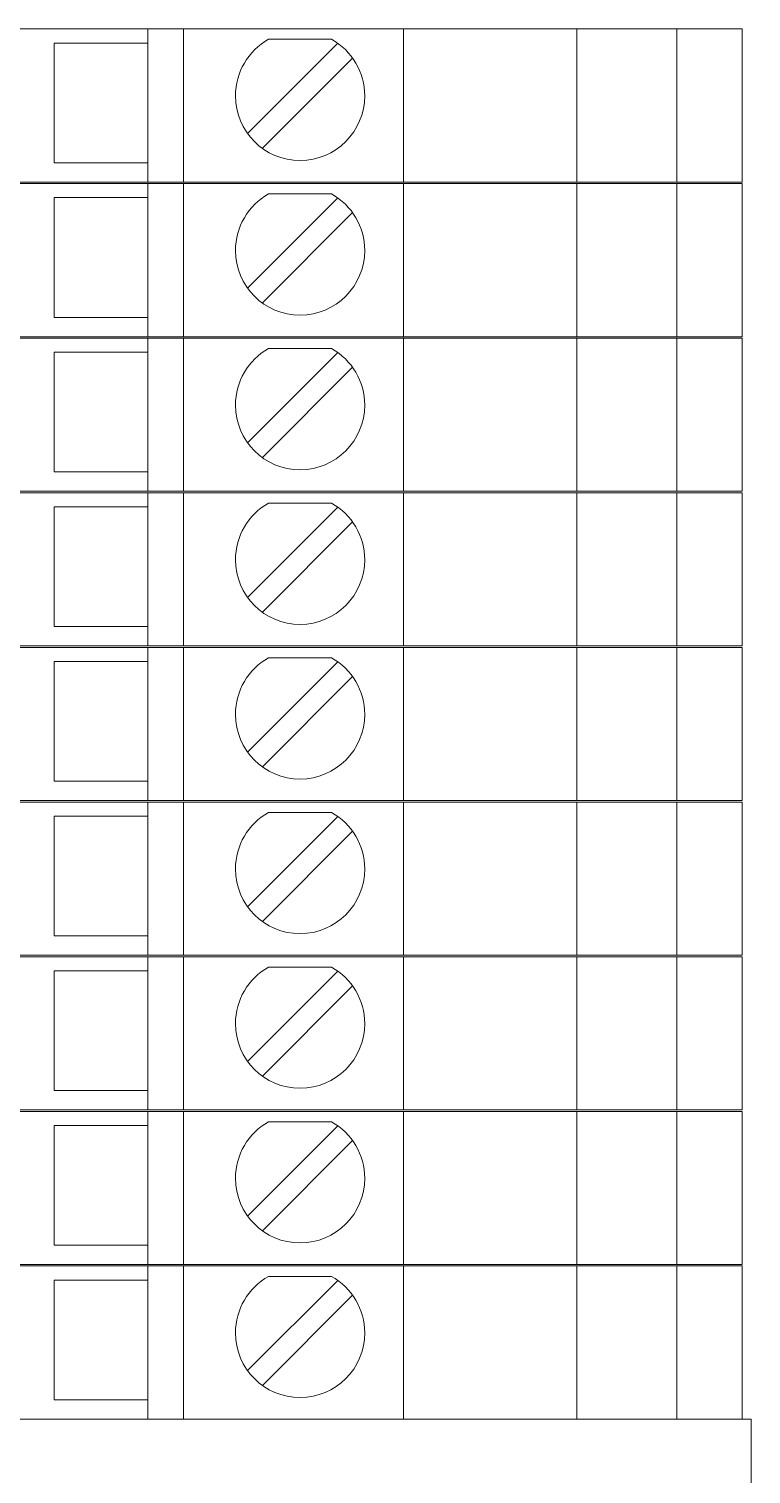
# Model space of a CAD drawing. Header units: millimetres. Extents: x 4962 to 7449, y 754 to 2938.
# Drawn here: x 5346.79 to 5371.09, y 1514.64 to 1563.24 of the extents above; entities that cross this region are included whole.
import ezdxf

# ---------------------------------------------------------------- set-up
doc = ezdxf.new("R2010")
doc.units = ezdxf.units.MM
doc.layers.add('000-PI-Oprema', color=30, linetype='Continuous', lineweight=5)
doc.layers.add('000-PI-ORMAR', color=2, linetype='Continuous')

msp = doc.modelspace()

# ---------------------------------------------------------------- linework, layer by layer
at = {"color": 0, "linetype": 'ByBlock', "lineweight": 0, "ltscale": 0.25}
msp.add_lwpolyline([(5322.492, 1516.493), (5322.492, 1509.143), (5371.092, 1509.143), (5371.092, 1516.493), (5322.492, 1516.493)], dxfattribs=at)
at = {"layer": '000-PI-Oprema', "color": 0, "linetype": 'ByBlock', "lineweight": 0}
for p, q in [((5371.092, 1516.493), (5322.492, 1516.493)), ((5371.092, 1509.143), (5371.092, 1516.493))]:
    msp.add_line(p, q, dxfattribs=at)
at = {"layer": '000-PI-ORMAR', "color": 0, "linetype": 'ByBlock', "lineweight": 0}
for p, q in [((5342.792, 1563.243), (5350.792, 1563.243)), ((5350.792, 1563.243), (5350.792, 1563.243)), ((5350.792, 1563.243), (5351.992, 1563.243)), ((5350.792, 1563.243), (5350.792, 1558.093)), ((5351.992, 1563.243), (5359.392, 1563.243)), ((5351.992, 1563.243), (5351.992, 1558.093)), ((5359.392, 1563.243), (5361.966, 1563.243)), ((5359.392, 1563.243), (5359.392, 1558.093)), ((5364.474, 1563.243), (5361.966, 1563.243)), ((5362.792, 1563.243), (5362.792, 1563.243)), ((5363.092, 1563.243), (5363.092, 1563.243)), ((5363.992, 1563.243), (5363.992, 1563.243)), ((5364.858, 1563.243), (5364.474, 1563.243)), ((5364.858, 1563.243), (5367, 1563.243)), ((5365.231, 1563.243), (5365.231, 1558.093)), ((5366.542, 1563.243), (5366.542, 1563.243)), ((5367, 1563.243), (5368.592, 1563.243)), ((5368.592, 1563.243), (5368.592, 1563.243)), ((5368.592, 1563.243), (5369.792, 1563.243)), ((5368.592, 1563.243), (5368.592, 1558.093)), ((5369.292, 1563.243), (5369.292, 1563.243)), ((5369.792, 1563.243), (5369.792, 1563.243)), ((5369.792, 1563.243), (5370.109, 1563.243)), ((5370.792, 1563.243), (5370.109, 1563.243)), ((5370.792, 1563.243), (5370.792, 1563.243)), ((5370.792, 1563.243), (5370.792, 1558.093)), ((5347.642, 1558.743), (5347.642, 1562.768)), ((5347.642, 1562.768), (5350.792, 1562.768)), ((5347.642, 1562.768), (5347.642, 1562.768)), ((5350.792, 1562.768), (5350.792, 1562.768)), ((5357.187, 1562.759), (5354.152, 1559.723)), ((5354.858, 1562.893), (5354.858, 1562.893)), ((5356.976, 1562.893), (5354.858, 1562.893)), ((5356.976, 1562.893), (5356.976, 1562.893)), ((5357.187, 1562.759), (5357.187, 1562.759)), ((5351.992, 1562.293), (5351.992, 1559.693)), ((5351.992, 1562.293), (5351.992, 1562.293)), ((5354.647, 1559.228), (5357.682, 1562.264)), ((5357.682, 1562.264), (5357.682, 1562.264)), ((5351.992, 1559.693), (5351.992, 1559.693)), ((5354.152, 1559.723), (5354.152, 1559.723)), ((5354.647, 1559.228), (5354.647, 1559.228)), ((5350.792, 1558.743), (5347.642, 1558.743)), ((5347.642, 1558.743), (5347.642, 1558.743)), ((5350.792, 1558.743), (5350.792, 1558.743)), ((5342.792, 1558.093), (5350.792, 1558.093)), ((5350.792, 1558.093), (5351.992, 1558.093)), ((5350.792, 1558.093), (5350.792, 1558.093)), ((5351.992, 1558.093), (5359.392, 1558.093)), ((5359.392, 1558.093), (5361.966, 1558.093)), ((5361.966, 1558.093), (5364.474, 1558.093)), ((5363.092, 1558.093), (5363.092, 1558.093)), ((5363.992, 1558.093), (5363.992, 1558.093)), ((5364.474, 1558.093), (5364.858, 1558.093)), ((5364.858, 1558.093), (5367, 1558.093)), ((5366.542, 1558.093), (5366.542, 1558.093)), ((5367, 1558.093), (5368.592, 1558.093)), ((5368.592, 1558.093), (5369.792, 1558.093)), ((5368.592, 1558.093), (5368.592, 1558.093)), ((5369.792, 1558.093), (5370.109, 1558.093)), ((5369.792, 1558.093), (5369.792, 1558.093)), ((5370.792, 1558.093), (5370.109, 1558.093)), ((5370.792, 1558.093), (5370.792, 1558.093)), ((5342.792, 1558.043), (5350.792, 1558.043)), ((5350.792, 1558.043), (5350.792, 1558.043)), ((5350.792, 1558.043), (5351.992, 1558.043)), ((5350.792, 1558.043), (5350.792, 1552.893)), ((5351.992, 1558.043), (5359.392, 1558.043)), ((5351.992, 1558.043), (5351.992, 1552.893)), ((5354.858, 1557.693), (5354.858, 1557.693)), ((5356.976, 1557.693), (5354.858, 1557.693)), ((5356.976, 1557.693), (5356.976, 1557.693)), ((5359.392, 1558.043), (5361.966, 1558.043)), ((5359.392, 1558.043), (5359.392, 1552.893)), ((5364.474, 1558.043), (5361.966, 1558.043)), ((5362.792, 1558.043), (5362.792, 1558.043)), ((5363.092, 1558.043), (5363.092, 1558.043)), ((5363.992, 1558.043), (5363.992, 1558.043)), ((5364.858, 1558.043), (5364.474, 1558.043)), ((5364.858, 1558.043), (5367, 1558.043)), ((5365.231, 1558.043), (5365.231, 1552.893)), ((5366.542, 1558.043), (5366.542, 1558.043)), ((5367, 1558.043), (5368.592, 1558.043)), ((5368.592, 1558.043), (5368.592, 1558.043)), ((5368.592, 1558.043), (5369.792, 1558.043)), ((5368.592, 1558.043), (5368.592, 1552.893)), ((5369.292, 1558.043), (5369.292, 1558.043)), ((5369.792, 1558.043), (5369.792, 1558.043)), ((5369.792, 1558.043), (5370.109, 1558.043)), ((5370.792, 1558.043), (5370.109, 1558.043)), ((5370.792, 1558.043), (5370.792, 1558.043)), ((5370.792, 1558.043), (5370.792, 1552.893)), ((5347.642, 1553.543), (5347.642, 1557.568)), ((5347.642, 1557.568), (5350.792, 1557.568)), ((5347.642, 1557.568), (5347.642, 1557.568)), ((5350.792, 1557.568), (5350.792, 1557.568)), ((5357.187, 1557.559), (5354.152, 1554.523)), ((5357.187, 1557.559), (5357.187, 1557.559)), ((5351.992, 1557.093), (5351.992, 1554.493)), ((5351.992, 1557.093), (5351.992, 1557.093)), ((5354.647, 1554.028), (5357.682, 1557.064)), ((5357.682, 1557.064), (5357.682, 1557.064)), ((5351.992, 1554.493), (5351.992, 1554.493)), ((5354.152, 1554.523), (5354.152, 1554.523)), ((5354.647, 1554.028), (5354.647, 1554.028)), ((5350.792, 1553.543), (5347.642, 1553.543)), ((5347.642, 1553.543), (5347.642, 1553.543)), ((5350.792, 1553.543), (5350.792, 1553.543)), ((5342.792, 1552.893), (5350.792, 1552.893)), ((5342.792, 1552.843), (5350.792, 1552.843)), ((5350.792, 1552.893), (5351.992, 1552.893)), ((5350.792, 1552.893), (5350.792, 1552.893)), ((5350.792, 1552.843), (5350.792, 1552.843)), ((5350.792, 1552.843), (5351.992, 1552.843)), ((5350.792, 1552.843), (5350.792, 1547.693)), ((5351.992, 1552.893), (5359.392, 1552.893)), ((5351.992, 1552.843), (5359.392, 1552.843)), ((5351.992, 1552.843), (5351.992, 1547.693)), ((5359.392, 1552.893), (5361.966, 1552.893)), ((5359.392, 1552.843), (5361.966, 1552.843)), ((5359.392, 1552.843), (5359.392, 1547.693)), ((5361.966, 1552.893), (5364.474, 1552.893)), ((5364.474, 1552.843), (5361.966, 1552.843)), ((5362.792, 1552.843), (5362.792, 1552.843)), ((5363.092, 1552.893), (5363.092, 1552.893)), ((5363.092, 1552.843), (5363.092, 1552.843)), ((5363.992, 1552.893), (5363.992, 1552.893)), ((5363.992, 1552.843), (5363.992, 1552.843)), ((5364.474, 1552.893), (5364.858, 1552.893)), ((5364.858, 1552.843), (5364.474, 1552.843)), ((5364.858, 1552.893), (5367, 1552.893)), ((5364.858, 1552.843), (5367, 1552.843)), ((5365.231, 1552.843), (5365.231, 1547.693)), ((5366.542, 1552.893), (5366.542, 1552.893)), ((5366.542, 1552.843), (5366.542, 1552.843)), ((5367, 1552.893), (5368.592, 1552.893)), ((5367, 1552.843), (5368.592, 1552.843)), ((5368.592, 1552.893), (5369.792, 1552.893)), ((5368.592, 1552.893), (5368.592, 1552.893)), ((5368.592, 1552.843), (5368.592, 1552.843)), ((5368.592, 1552.843), (5369.792, 1552.843)), ((5368.592, 1552.843), (5368.592, 1547.693)), ((5369.292, 1552.843), (5369.292, 1552.843)), ((5369.792, 1552.893), (5370.109, 1552.893)), ((5369.792, 1552.893), (5369.792, 1552.893)), ((5369.792, 1552.843), (5369.792, 1552.843)), ((5369.792, 1552.843), (5370.109, 1552.843)), ((5370.792, 1552.893), (5370.109, 1552.893)), ((5370.792, 1552.843), (5370.109, 1552.843)), ((5370.792, 1552.893), (5370.792, 1552.893)), ((5370.792, 1552.843), (5370.792, 1552.843)), ((5370.792, 1552.843), (5370.792, 1547.693)), ((5347.642, 1548.343), (5347.642, 1552.368)), ((5347.642, 1552.368), (5350.792, 1552.368)), ((5347.642, 1552.368), (5347.642, 1552.368)), ((5350.792, 1552.368), (5350.792, 1552.368)), ((5357.187, 1552.359), (5354.152, 1549.323)), ((5354.858, 1552.493), (5354.858, 1552.493)), ((5356.976, 1552.493), (5354.858, 1552.493)), ((5356.976, 1552.493), (5356.976, 1552.493)), ((5357.187, 1552.359), (5357.187, 1552.359)), ((5351.992, 1551.893), (5351.992, 1549.293)), ((5351.992, 1551.893), (5351.992, 1551.893)), ((5354.647, 1548.828), (5357.682, 1551.864)), ((5357.682, 1551.864), (5357.682, 1551.864)), ((5351.992, 1549.293), (5351.992, 1549.293)), ((5354.152, 1549.323), (5354.152, 1549.323)), ((5354.647, 1548.828), (5354.647, 1548.828)), ((5350.792, 1548.343), (5347.642, 1548.343)), ((5347.642, 1548.343), (5347.642, 1548.343)), ((5350.792, 1548.343), (5350.792, 1548.343)), ((5342.792, 1547.693), (5350.792, 1547.693)), ((5342.792, 1547.643), (5350.792, 1547.643)), ((5350.792, 1547.693), (5351.992, 1547.693)), ((5350.792, 1547.693), (5350.792, 1547.693)), ((5350.792, 1547.643), (5350.792, 1547.643)), ((5350.792, 1547.643), (5351.992, 1547.643)), ((5350.792, 1547.643), (5350.792, 1542.493)), ((5351.992, 1547.693), (5359.392, 1547.693)), ((5351.992, 1547.643), (5359.392, 1547.643)), ((5351.992, 1547.643), (5351.992, 1542.493)), ((5359.392, 1547.693), (5361.966, 1547.693)), ((5359.392, 1547.643), (5361.966, 1547.643)), ((5359.392, 1547.643), (5359.392, 1542.493)), ((5361.966, 1547.693), (5364.474, 1547.693)), ((5364.474, 1547.643), (5361.966, 1547.643)), ((5362.792, 1547.643), (5362.792, 1547.643)), ((5363.092, 1547.693), (5363.092, 1547.693)), ((5363.092, 1547.643), (5363.092, 1547.643)), ((5363.992, 1547.693), (5363.992, 1547.693)), ((5363.992, 1547.643), (5363.992, 1547.643)), ((5364.474, 1547.693), (5364.858, 1547.693)), ((5364.858, 1547.643), (5364.474, 1547.643)), ((5364.858, 1547.693), (5367, 1547.693)), ((5364.858, 1547.643), (5367, 1547.643)), ((5365.231, 1547.643), (5365.231, 1542.493)), ((5366.542, 1547.693), (5366.542, 1547.693)), ((5366.542, 1547.643), (5366.542, 1547.643)), ((5367, 1547.693), (5368.592, 1547.693)), ((5367, 1547.643), (5368.592, 1547.643)), ((5368.592, 1547.693), (5369.792, 1547.693)), ((5368.592, 1547.693), (5368.592, 1547.693)), ((5368.592, 1547.643), (5368.592, 1547.643)), ((5368.592, 1547.643), (5369.792, 1547.643)), ((5368.592, 1547.643), (5368.592, 1542.493)), ((5369.292, 1547.643), (5369.292, 1547.643)), ((5369.792, 1547.693), (5370.109, 1547.693)), ((5369.792, 1547.693), (5369.792, 1547.693)), ((5369.792, 1547.643), (5369.792, 1547.643)), ((5369.792, 1547.643), (5370.109, 1547.643)), ((5370.792, 1547.693), (5370.109, 1547.693)), ((5370.792, 1547.643), (5370.109, 1547.643)), ((5370.792, 1547.693), (5370.792, 1547.693)), ((5370.792, 1547.643), (5370.792, 1547.643)), ((5370.792, 1547.643), (5370.792, 1542.493)), ((5347.642, 1543.143), (5347.642, 1547.168)), ((5347.642, 1547.168), (5350.792, 1547.168)), ((5347.642, 1547.168), (5347.642, 1547.168)), ((5350.792, 1547.168), (5350.792, 1547.168)), ((5357.187, 1547.159), (5354.152, 1544.123)), ((5354.858, 1547.293), (5354.858, 1547.293)), ((5356.976, 1547.293), (5354.858, 1547.293)), ((5356.976, 1547.293), (5356.976, 1547.293)), ((5357.187, 1547.159), (5357.187, 1547.159)), ((5351.992, 1546.693), (5351.992, 1544.093)), ((5351.992, 1546.693), (5351.992, 1546.693)), ((5354.647, 1543.628), (5357.682, 1546.664)), ((5357.682, 1546.664), (5357.682, 1546.664)), ((5351.992, 1544.093), (5351.992, 1544.093)), ((5354.152, 1544.123), (5354.152, 1544.123)), ((5354.647, 1543.628), (5354.647, 1543.628)), ((5350.792, 1543.143), (5347.642, 1543.143)), ((5347.642, 1543.143), (5347.642, 1543.143)), ((5350.792, 1543.143), (5350.792, 1543.143)), ((5342.792, 1542.493), (5350.792, 1542.493)), ((5342.792, 1542.443), (5350.792, 1542.443)), ((5350.792, 1542.493), (5351.992, 1542.493)), ((5350.792, 1542.493), (5350.792, 1542.493)), ((5350.792, 1542.443), (5350.792, 1542.443)), ((5350.792, 1542.443), (5351.992, 1542.443)), ((5350.792, 1542.443), (5350.792, 1537.293)), ((5351.992, 1542.493), (5359.392, 1542.493)), ((5351.992, 1542.443), (5359.392, 1542.443)), ((5351.992, 1542.443), (5351.992, 1537.293)), ((5354.858, 1542.093), (5354.858, 1542.093)), ((5356.976, 1542.093), (5354.858, 1542.093)), ((5356.976, 1542.093), (5356.976, 1542.093)), ((5359.392, 1542.493), (5361.966, 1542.493)), ((5359.392, 1542.443), (5361.966, 1542.443)), ((5359.392, 1542.443), (5359.392, 1537.293)), ((5361.966, 1542.493), (5364.474, 1542.493)), ((5364.474, 1542.443), (5361.966, 1542.443)), ((5362.792, 1542.443), (5362.792, 1542.443)), ((5363.092, 1542.493), (5363.092, 1542.493)), ((5363.092, 1542.443), (5363.092, 1542.443)), ((5363.992, 1542.493), (5363.992, 1542.493)), ((5363.992, 1542.443), (5363.992, 1542.443)), ((5364.474, 1542.493), (5364.858, 1542.493)), ((5364.858, 1542.443), (5364.474, 1542.443)), ((5364.858, 1542.493), (5367, 1542.493)), ((5364.858, 1542.443), (5367, 1542.443)), ((5365.231, 1542.443), (5365.231, 1537.293)), ((5366.542, 1542.493), (5366.542, 1542.493)), ((5366.542, 1542.443), (5366.542, 1542.443)), ((5367, 1542.493), (5368.592, 1542.493)), ((5367, 1542.443), (5368.592, 1542.443)), ((5368.592, 1542.493), (5369.792, 1542.493)), ((5368.592, 1542.493), (5368.592, 1542.493)), ((5368.592, 1542.443), (5368.592, 1542.443)), ((5368.592, 1542.443), (5369.792, 1542.443)), ((5368.592, 1542.443), (5368.592, 1537.293)), ((5369.292, 1542.443), (5369.292, 1542.443)), ((5369.792, 1542.493), (5370.109, 1542.493)), ((5369.792, 1542.493), (5369.792, 1542.493)), ((5369.792, 1542.443), (5369.792, 1542.443)), ((5369.792, 1542.443), (5370.109, 1542.443)), ((5370.792, 1542.493), (5370.109, 1542.493)), ((5370.792, 1542.443), (5370.109, 1542.443)), ((5370.792, 1542.493), (5370.792, 1542.493)), ((5370.792, 1542.443), (5370.792, 1542.443)), ((5370.792, 1542.443), (5370.792, 1537.293)), ((5347.642, 1537.943), (5347.642, 1541.968)), ((5347.642, 1541.968), (5350.792, 1541.968)), ((5347.642, 1541.968), (5347.642, 1541.968)), ((5350.792, 1541.968), (5350.792, 1541.968)), ((5357.187, 1541.959), (5354.152, 1538.923)), ((5357.187, 1541.959), (5357.187, 1541.959)), ((5351.992, 1541.493), (5351.992, 1538.893)), ((5351.992, 1541.493), (5351.992, 1541.493)), ((5354.647, 1538.428), (5357.682, 1541.464)), ((5357.682, 1541.464), (5357.682, 1541.464)), ((5351.992, 1538.893), (5351.992, 1538.893)), ((5354.152, 1538.923), (5354.152, 1538.923)), ((5354.647, 1538.428), (5354.647, 1538.428)), ((5350.792, 1537.943), (5347.642, 1537.943)), ((5347.642, 1537.943), (5347.642, 1537.943)), ((5350.792, 1537.943), (5350.792, 1537.943)), ((5342.792, 1537.293), (5350.792, 1537.293)), ((5342.792, 1537.243), (5350.792, 1537.243)), ((5350.792, 1537.293), (5351.992, 1537.293)), ((5350.792, 1537.293), (5350.792, 1537.293)), ((5350.792, 1537.243), (5350.792, 1537.243)), ((5350.792, 1537.243), (5351.992, 1537.243)), ((5350.792, 1537.243), (5350.792, 1532.093)), ((5351.992, 1537.293), (5359.392, 1537.293)), ((5351.992, 1537.243), (5359.392, 1537.243)), ((5351.992, 1537.243), (5351.992, 1532.093)), ((5359.392, 1537.293), (5361.966, 1537.293)), ((5359.392, 1537.243), (5361.966, 1537.243)), ((5359.392, 1537.243), (5359.392, 1532.093)), ((5361.966, 1537.293), (5364.474, 1537.293)), ((5364.474, 1537.243), (5361.966, 1537.243)), ((5362.792, 1537.243), (5362.792, 1537.243)), ((5363.092, 1537.293), (5363.092, 1537.293)), ((5363.092, 1537.243), (5363.092, 1537.243)), ((5363.992, 1537.293), (5363.992, 1537.293)), ((5363.992, 1537.243), (5363.992, 1537.243)), ((5364.474, 1537.293), (5364.858, 1537.293)), ((5364.858, 1537.243), (5364.474, 1537.243)), ((5364.858, 1537.293), (5367, 1537.293)), ((5364.858, 1537.243), (5367, 1537.243)), ((5365.231, 1537.243), (5365.231, 1532.093)), ((5366.542, 1537.293), (5366.542, 1537.293)), ((5366.542, 1537.243), (5366.542, 1537.243)), ((5367, 1537.293), (5368.592, 1537.293)), ((5367, 1537.243), (5368.592, 1537.243)), ((5368.592, 1537.293), (5369.792, 1537.293)), ((5368.592, 1537.293), (5368.592, 1537.293)), ((5368.592, 1537.243), (5368.592, 1537.243)), ((5368.592, 1537.243), (5369.792, 1537.243)), ((5368.592, 1537.243), (5368.592, 1532.093)), ((5369.292, 1537.243), (5369.292, 1537.243)), ((5369.792, 1537.293), (5370.109, 1537.293)), ((5369.792, 1537.293), (5369.792, 1537.293)), ((5369.792, 1537.243), (5369.792, 1537.243)), ((5369.792, 1537.243), (5370.109, 1537.243)), ((5370.792, 1537.293), (5370.109, 1537.293)), ((5370.792, 1537.243), (5370.109, 1537.243)), ((5370.792, 1537.293), (5370.792, 1537.293)), ((5370.792, 1537.243), (5370.792, 1537.243)), ((5370.792, 1537.243), (5370.792, 1532.093)), ((5347.642, 1532.743), (5347.642, 1536.768)), ((5347.642, 1536.768), (5350.792, 1536.768)), ((5347.642, 1536.768), (5347.642, 1536.768)), ((5350.792, 1536.768), (5350.792, 1536.768)), ((5357.187, 1536.759), (5354.152, 1533.723)), ((5354.858, 1536.893), (5354.858, 1536.893)), ((5356.976, 1536.893), (5354.858, 1536.893)), ((5356.976, 1536.893), (5356.976, 1536.893)), ((5357.187, 1536.759), (5357.187, 1536.759)), ((5351.992, 1536.293), (5351.992, 1533.693)), ((5351.992, 1536.293), (5351.992, 1536.293)), ((5354.647, 1533.228), (5357.682, 1536.264)), ((5357.682, 1536.264), (5357.682, 1536.264)), ((5351.992, 1533.693), (5351.992, 1533.693)), ((5354.152, 1533.723), (5354.152, 1533.723)), ((5354.647, 1533.228), (5354.647, 1533.228)), ((5350.792, 1532.743), (5347.642, 1532.743)), ((5347.642, 1532.743), (5347.642, 1532.743)), ((5350.792, 1532.743), (5350.792, 1532.743)), ((5342.792, 1532.093), (5350.792, 1532.093)), ((5342.792, 1532.043), (5350.792, 1532.043)), ((5350.792, 1532.093), (5351.992, 1532.093)), ((5350.792, 1532.093), (5350.792, 1532.093)), ((5350.792, 1532.043), (5350.792, 1532.043)), ((5350.792, 1532.043), (5351.992, 1532.043)), ((5350.792, 1532.043), (5350.792, 1526.893)), ((5351.992, 1532.093), (5359.392, 1532.093)), ((5351.992, 1532.043), (5359.392, 1532.043)), ((5351.992, 1532.043), (5351.992, 1526.893)), ((5359.392, 1532.093), (5361.966, 1532.093)), ((5359.392, 1532.043), (5361.966, 1532.043)), ((5359.392, 1532.043), (5359.392, 1526.893)), ((5361.966, 1532.093), (5364.474, 1532.093)), ((5364.474, 1532.043), (5361.966, 1532.043)), ((5362.792, 1532.043), (5362.792, 1532.043)), ((5363.092, 1532.093), (5363.092, 1532.093)), ((5363.092, 1532.043), (5363.092, 1532.043)), ((5363.992, 1532.093), (5363.992, 1532.093)), ((5363.992, 1532.043), (5363.992, 1532.043)), ((5364.474, 1532.093), (5364.858, 1532.093)), ((5364.858, 1532.043), (5364.474, 1532.043)), ((5364.858, 1532.093), (5367, 1532.093)), ((5364.858, 1532.043), (5367, 1532.043)), ((5365.231, 1532.043), (5365.231, 1526.893)), ((5366.542, 1532.093), (5366.542, 1532.093)), ((5366.542, 1532.043), (5366.542, 1532.043)), ((5367, 1532.093), (5368.592, 1532.093)), ((5367, 1532.043), (5368.592, 1532.043)), ((5368.592, 1532.093), (5369.792, 1532.093)), ((5368.592, 1532.093), (5368.592, 1532.093)), ((5368.592, 1532.043), (5368.592, 1532.043)), ((5368.592, 1532.043), (5369.792, 1532.043)), ((5368.592, 1532.043), (5368.592, 1526.893)), ((5369.292, 1532.043), (5369.292, 1532.043)), ((5369.792, 1532.093), (5370.109, 1532.093)), ((5369.792, 1532.093), (5369.792, 1532.093)), ((5369.792, 1532.043), (5369.792, 1532.043)), ((5369.792, 1532.043), (5370.109, 1532.043)), ((5370.792, 1532.093), (5370.109, 1532.093)), ((5370.792, 1532.043), (5370.109, 1532.043)), ((5370.792, 1532.093), (5370.792, 1532.093)), ((5370.792, 1532.043), (5370.792, 1532.043)), ((5370.792, 1532.043), (5370.792, 1526.893)), ((5347.642, 1527.543), (5347.642, 1531.568)), ((5347.642, 1531.568), (5350.792, 1531.568)), ((5347.642, 1531.568), (5347.642, 1531.568)), ((5350.792, 1531.568), (5350.792, 1531.568)), ((5357.187, 1531.559), (5354.152, 1528.523)), ((5354.858, 1531.693), (5354.858, 1531.693)), ((5356.976, 1531.693), (5354.858, 1531.693)), ((5356.976, 1531.693), (5356.976, 1531.693)), ((5357.187, 1531.559), (5357.187, 1531.559)), ((5351.992, 1531.093), (5351.992, 1528.493)), ((5351.992, 1531.093), (5351.992, 1531.093)), ((5354.647, 1528.028), (5357.682, 1531.064)), ((5357.682, 1531.064), (5357.682, 1531.064)), ((5351.992, 1528.493), (5351.992, 1528.493)), ((5354.152, 1528.523), (5354.152, 1528.523)), ((5354.647, 1528.028), (5354.647, 1528.028)), ((5350.792, 1527.543), (5347.642, 1527.543)), ((5347.642, 1527.543), (5347.642, 1527.543)), ((5350.792, 1527.543), (5350.792, 1527.543)), ((5342.792, 1526.893), (5350.792, 1526.893)), ((5342.792, 1526.843), (5350.792, 1526.843)), ((5350.792, 1526.893), (5351.992, 1526.893)), ((5350.792, 1526.893), (5350.792, 1526.893)), ((5350.792, 1526.843), (5350.792, 1526.843)), ((5350.792, 1526.843), (5351.992, 1526.843)), ((5350.792, 1526.843), (5350.792, 1521.693)), ((5351.992, 1526.893), (5359.392, 1526.893)), ((5351.992, 1526.843), (5359.392, 1526.843)), ((5351.992, 1526.843), (5351.992, 1521.693)), ((5359.392, 1526.893), (5361.966, 1526.893)), ((5359.392, 1526.843), (5361.966, 1526.843)), ((5359.392, 1526.843), (5359.392, 1521.693)), ((5361.966, 1526.893), (5364.474, 1526.893)), ((5364.474, 1526.843), (5361.966, 1526.843)), ((5362.792, 1526.843), (5362.792, 1526.843)), ((5363.092, 1526.893), (5363.092, 1526.893)), ((5363.092, 1526.843), (5363.092, 1526.843)), ((5363.992, 1526.893), (5363.992, 1526.893)), ((5363.992, 1526.843), (5363.992, 1526.843)), ((5364.474, 1526.893), (5364.858, 1526.893)), ((5364.858, 1526.843), (5364.474, 1526.843)), ((5364.858, 1526.893), (5367, 1526.893)), ((5364.858, 1526.843), (5367, 1526.843)), ((5365.231, 1526.843), (5365.231, 1521.693)), ((5366.542, 1526.893), (5366.542, 1526.893)), ((5366.542, 1526.843), (5366.542, 1526.843)), ((5367, 1526.893), (5368.592, 1526.893)), ((5367, 1526.843), (5368.592, 1526.843)), ((5368.592, 1526.893), (5369.792, 1526.893)), ((5368.592, 1526.893), (5368.592, 1526.893)), ((5368.592, 1526.843), (5368.592, 1526.843)), ((5368.592, 1526.843), (5369.792, 1526.843)), ((5368.592, 1526.843), (5368.592, 1521.693)), ((5369.292, 1526.843), (5369.292, 1526.843)), ((5369.792, 1526.893), (5370.109, 1526.893)), ((5369.792, 1526.893), (5369.792, 1526.893)), ((5369.792, 1526.843), (5369.792, 1526.843)), ((5369.792, 1526.843), (5370.109, 1526.843)), ((5370.792, 1526.893), (5370.109, 1526.893)), ((5370.792, 1526.843), (5370.109, 1526.843)), ((5370.792, 1526.893), (5370.792, 1526.893)), ((5370.792, 1526.843), (5370.792, 1526.843)), ((5370.792, 1526.843), (5370.792, 1521.693)), ((5347.642, 1522.343), (5347.642, 1526.368)), ((5347.642, 1526.368), (5350.792, 1526.368)), ((5347.642, 1526.368), (5347.642, 1526.368)), ((5350.792, 1526.368), (5350.792, 1526.368)), ((5357.187, 1526.359), (5354.152, 1523.323)), ((5354.858, 1526.493), (5354.858, 1526.493)), ((5356.976, 1526.493), (5354.858, 1526.493)), ((5356.976, 1526.493), (5356.976, 1526.493)), ((5357.187, 1526.359), (5357.187, 1526.359)), ((5351.992, 1525.893), (5351.992, 1523.293)), ((5351.992, 1525.893), (5351.992, 1525.893)), ((5354.647, 1522.828), (5357.682, 1525.864)), ((5357.682, 1525.864), (5357.682, 1525.864)), ((5351.992, 1523.293), (5351.992, 1523.293)), ((5354.152, 1523.323), (5354.152, 1523.323)), ((5354.647, 1522.828), (5354.647, 1522.828)), ((5350.792, 1522.343), (5347.642, 1522.343)), ((5347.642, 1522.343), (5347.642, 1522.343)), ((5350.792, 1522.343), (5350.792, 1522.343)), ((5342.792, 1521.693), (5350.792, 1521.693)), ((5342.792, 1521.643), (5350.792, 1521.643)), ((5350.792, 1521.693), (5351.992, 1521.693)), ((5350.792, 1521.693), (5350.792, 1521.693)), ((5350.792, 1521.643), (5350.792, 1521.643)), ((5350.792, 1521.643), (5351.992, 1521.643)), ((5350.792, 1521.643), (5350.792, 1516.493)), ((5351.992, 1521.693), (5359.392, 1521.693)), ((5351.992, 1521.643), (5359.392, 1521.643)), ((5351.992, 1521.643), (5351.992, 1516.493)), ((5359.392, 1521.693), (5361.966, 1521.693)), ((5359.392, 1521.643), (5361.966, 1521.643)), ((5359.392, 1521.643), (5359.392, 1516.493)), ((5361.966, 1521.693), (5364.474, 1521.693)), ((5364.474, 1521.643), (5361.966, 1521.643)), ((5362.792, 1521.643), (5362.792, 1521.643)), ((5363.092, 1521.693), (5363.092, 1521.693)), ((5363.092, 1521.643), (5363.092, 1521.643)), ((5363.992, 1521.693), (5363.992, 1521.693)), ((5363.992, 1521.643), (5363.992, 1521.643)), ((5364.474, 1521.693), (5364.858, 1521.693)), ((5364.858, 1521.643), (5364.474, 1521.643)), ((5364.858, 1521.693), (5367, 1521.693)), ((5364.858, 1521.643), (5367, 1521.643)), ((5365.231, 1521.643), (5365.231, 1516.493)), ((5366.542, 1521.693), (5366.542, 1521.693)), ((5366.542, 1521.643), (5366.542, 1521.643)), ((5367, 1521.693), (5368.592, 1521.693)), ((5367, 1521.643), (5368.592, 1521.643)), ((5368.592, 1521.693), (5369.792, 1521.693)), ((5368.592, 1521.693), (5368.592, 1521.693)), ((5368.592, 1521.643), (5368.592, 1521.643)), ((5368.592, 1521.643), (5369.792, 1521.643)), ((5368.592, 1521.643), (5368.592, 1516.493)), ((5369.292, 1521.643), (5369.292, 1521.643)), ((5369.792, 1521.693), (5370.109, 1521.693)), ((5369.792, 1521.693), (5369.792, 1521.693)), ((5369.792, 1521.643), (5369.792, 1521.643)), ((5369.792, 1521.643), (5370.109, 1521.643)), ((5370.792, 1521.693), (5370.109, 1521.693)), ((5370.792, 1521.643), (5370.109, 1521.643)), ((5370.792, 1521.693), (5370.792, 1521.693)), ((5370.792, 1521.643), (5370.792, 1521.643)), ((5370.792, 1521.643), (5370.792, 1516.493)), ((5347.642, 1517.143), (5347.642, 1521.168)), ((5347.642, 1521.168), (5350.792, 1521.168)), ((5347.642, 1521.168), (5347.642, 1521.168)), ((5350.792, 1521.168), (5350.792, 1521.168)), ((5357.187, 1521.159), (5354.152, 1518.123)), ((5354.858, 1521.293), (5354.858, 1521.293)), ((5356.976, 1521.293), (5354.858, 1521.293)), ((5356.976, 1521.293), (5356.976, 1521.293)), ((5357.187, 1521.159), (5357.187, 1521.159)), ((5351.992, 1520.693), (5351.992, 1518.093)), ((5351.992, 1520.693), (5351.992, 1520.693)), ((5354.647, 1517.628), (5357.682, 1520.664)), ((5357.682, 1520.664), (5357.682, 1520.664)), ((5351.992, 1518.093), (5351.992, 1518.093)), ((5354.152, 1518.123), (5354.152, 1518.123)), ((5354.647, 1517.628), (5354.647, 1517.628)), ((5350.792, 1517.143), (5347.642, 1517.143)), ((5347.642, 1517.143), (5347.642, 1517.143)), ((5350.792, 1517.143), (5350.792, 1517.143)), ((5342.792, 1516.493), (5350.792, 1516.493)), ((5350.792, 1516.493), (5351.992, 1516.493)), ((5350.792, 1516.493), (5350.792, 1516.493)), ((5351.992, 1516.493), (5359.392, 1516.493)), ((5359.392, 1516.493), (5361.966, 1516.493)), ((5361.966, 1516.493), (5364.474, 1516.493)), ((5363.092, 1516.493), (5363.092, 1516.493)), ((5363.992, 1516.493), (5363.992, 1516.493)), ((5364.474, 1516.493), (5364.858, 1516.493)), ((5364.858, 1516.493), (5367, 1516.493)), ((5366.542, 1516.493), (5366.542, 1516.493)), ((5367, 1516.493), (5368.592, 1516.493)), ((5368.592, 1516.493), (5369.792, 1516.493)), ((5368.592, 1516.493), (5368.592, 1516.493)), ((5369.792, 1516.493), (5370.109, 1516.493)), ((5369.792, 1516.493), (5369.792, 1516.493)), ((5370.792, 1516.493), (5370.109, 1516.493)), ((5370.792, 1516.493), (5370.792, 1516.493))]:
    msp.add_line(p, q, dxfattribs=at)
for centre, start, end in [((5355.917, 1560.993), 119.1246, 180), ((5355.917, 1560.993), 0, 60.8754), ((5355.917, 1560.993), 180, 0), ((5355.917, 1555.793), 119.1246, 180), ((5355.917, 1555.793), 0, 60.8754), ((5355.917, 1555.793), 180, 0), ((5355.917, 1550.593), 119.1246, 180), ((5355.917, 1550.593), 0, 60.8754), ((5355.917, 1550.593), 180, 0), ((5355.917, 1545.393), 119.1246, 180), ((5355.917, 1545.393), 0, 60.8754), ((5355.917, 1545.393), 180, 0), ((5355.917, 1540.193), 119.1246, 180), ((5355.917, 1540.193), 0, 60.8754), ((5355.917, 1540.193), 180, 0), ((5355.917, 1534.993), 119.1246, 180), ((5355.917, 1534.993), 0, 60.8754), ((5355.917, 1534.993), 180, 0), ((5355.917, 1529.793), 119.1246, 180), ((5355.917, 1529.793), 0, 60.8754), ((5355.917, 1529.793), 180, 0), ((5355.917, 1524.593), 119.1246, 180), ((5355.917, 1524.593), 0, 60.8754), ((5355.917, 1524.593), 180, 0), ((5355.917, 1519.393), 119.1246, 180), ((5355.917, 1519.393), 0, 60.8754), ((5355.917, 1519.393), 180, 0)]:
    msp.add_arc(centre, 2.175, start, end, dxfattribs=at)

doc.saveas('drawing.dxf')
